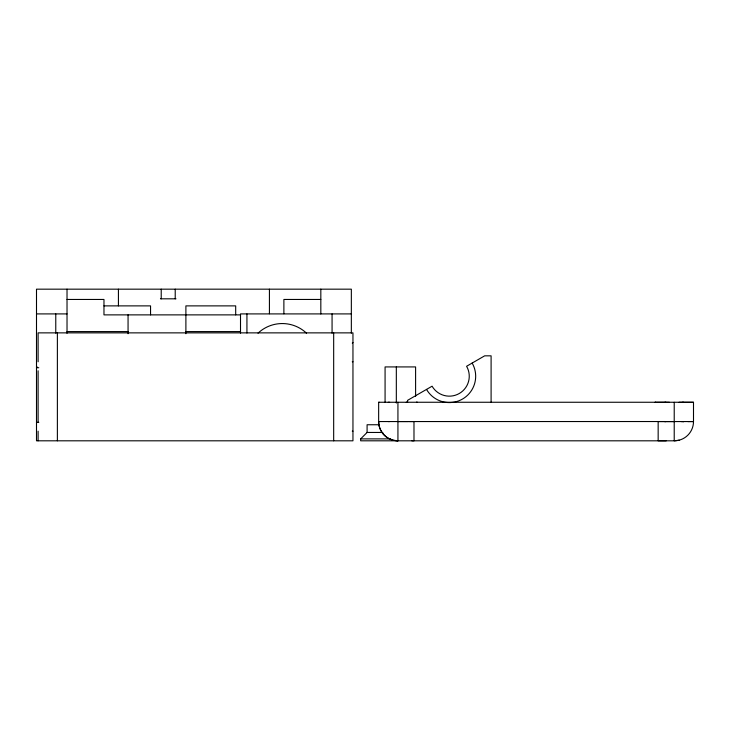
<?xml version="1.0" encoding="UTF-8"?>
<svg xmlns="http://www.w3.org/2000/svg" width="730" height="730" viewBox="0 0 730 730"><rect width="100%" height="100%" fill="white"/><g stroke="black" fill="none" stroke-linecap="round" stroke-linejoin="round"><path stroke-width="1.09" d="M382.83 432.461L367.09 432.461L360.666 438.885L360.666 440.81L674.219 440.82A19.272 19.272 0 0 0 693.5 421.52L693.5 402.257L379.308 402.257L378.66 402.257L378.651 421.566A19.299 19.299 0 0 0 392.941 440.19L397.932 440.81L397.932 402.294M407.568 402.266L406.272 402.285L407.559 402.294L407.568 400.35L432.087 386.197A19.92 19.92 0 0 0 459.298 393.488A19.92 19.92 0 0 0 466.589 366.277L484.674 355.829L491.098 355.829L491.098 402.285M679.21 440.19L674.219 440.82L674.219 402.294M378.651 402.294L379.308 402.294M693.5 402.294L679.037 402.294M352.298 343.164L352.955 342.507M388.287 402.294L389.574 402.294M665.879 402.266L654.947 402.294L655.604 402.294M664.911 402.294L669.401 402.294M683.526 402.294L682.568 402.257M388.287 421.566L389.583 421.566M664.583 421.575L693.5 421.548L687.852 421.575M160.454 298.816L175.994 298.816M67.023 299.455L103.97 299.455L103.97 314.876L240.581 314.876M320.826 299.455L283.879 299.455L283.879 313.772M103.97 305.879L150.553 305.879L150.553 314.876M36.5 313.909L67.023 313.909M351.34 313.909L240.508 313.909L240.508 333.135M67.023 331.584L128.06 331.584M185.894 331.584L240.316 331.584M352.298 361.779L352.955 361.779M36.5 366.925L37.157 366.925M36.5 367.728L38.772 367.728M664.911 421.575L665.87 421.575M682.568 421.575L683.855 421.575L681.035 421.575M665.112 421.529L378.642 421.557A19.281 19.281 0 0 0 397.932 440.82M36.5 422.341L38.772 422.341M379.454 424.75L367.09 424.75L367.09 432.461M352.298 431.174L352.955 431.174M360.666 438.885L390.751 438.885M666.189 440.82L658.159 440.81L658.159 421.557L674.219 421.575M692.843 421.538L693.5 421.538M397.923 421.557L408.499 421.566M409.293 421.566L413.983 421.557L413.992 440.82L411.839 440.81M415.598 396.481L415.598 366.925L385.075 366.925L385.075 402.257M396.326 366.925L396.326 403.079M351.34 333.117L351.34 289.171L36.5 289.171L36.5 440.81L352.955 440.81L352.955 332.871L38.106 332.871L38.106 361.779M333.674 332.871L333.674 440.81M332.068 313.909L332.068 333.172M320.826 289.171L320.826 313.964M269.425 289.171L269.425 313.754M246.932 313.909L246.932 333.026M235.69 314.876L235.69 305.879L185.894 305.879L185.894 333.72M175.218 289.171L175.218 298.816M161.221 289.171L161.221 298.816M128.06 314.876L128.06 333.72M118.424 289.171L118.424 305.879M67.023 289.171L67.023 333.291M57.378 332.871L57.378 440.81M55.772 313.909L55.772 333.172M38.106 370.776L38.106 422.177M38.106 431.174L38.106 440.81M472.146 363.065A26.344 26.344 0 0 1 462.51 399.054A26.344 26.344 0 0 1 426.521 389.409M258.018 333.19A35.341 35.341 0 0 1 306.527 333.19M417.204 402.294L416.547 402.294L417.204 402.294M379.308 421.538L378.651 421.538L379.308 421.566"/></g></svg>
